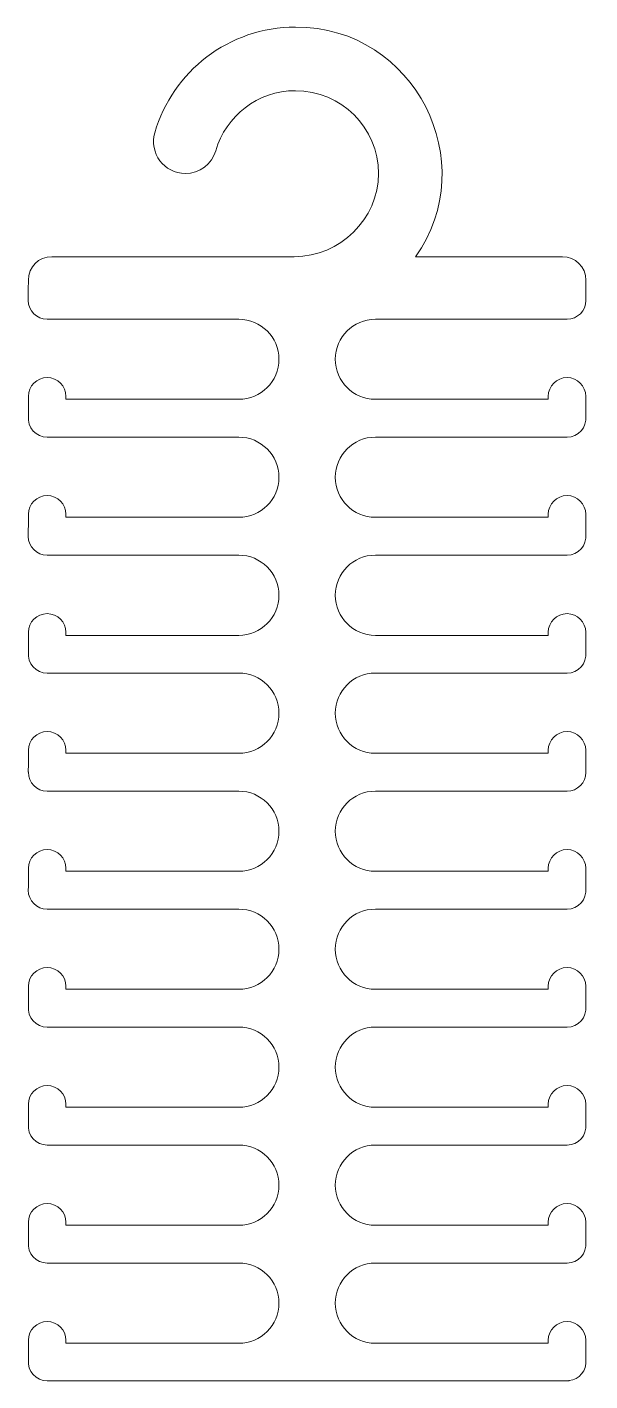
# Model space of a CAD drawing. Header units: inches. Extents: x 21 to 27.3, y -15 to 0.
import ezdxf

# ---------------------------------------------------------------- set-up
doc = ezdxf.new("R2010")
doc.units = ezdxf.units.IN
doc.header["$MEASUREMENT"] = 0
doc.layers.add('_U+0421_U+043B_U+043E_U+0439 1', color=7, linetype='Continuous')

msp = doc.modelspace()

# ---------------------------------------------------------------- linework, layer by layer
at = {"layer": '_U+0421_U+043B_U+043E_U+0439 1', "color": 1, "lineweight": 9, "true_color": 0xff0000}
msp.add_open_spline([(27.221, -4.305), (27.236, -4.434), (27.136, -4.54), (27.014, -4.54), (27.014, -4.54), (24.887, -4.54), (24.887, -4.54), (24.641, -4.54), (24.442, -4.739), (24.442, -4.985), (24.442, -5.23), (24.641, -5.429), (24.887, -5.429), (24.887, -5.429), (26.805, -5.429), (26.805, -5.429), (26.805, -5.429), (26.805, -5.396), (26.805, -5.396), (26.805, -5.281), (26.898, -5.188), (27.013, -5.188), (27.013, -5.188), (27.013, -5.188), (27.013, -5.188), (27.128, -5.188), (27.221, -5.281), (27.221, -5.396), (27.221, -5.396), (27.221, -5.614), (27.221, -5.614), (27.236, -5.745), (27.135, -5.849), (27.014, -5.849), (27.014, -5.849), (24.887, -5.849), (24.887, -5.849), (24.641, -5.849), (24.442, -6.049), (24.442, -6.294), (24.442, -6.539), (24.641, -6.739), (24.887, -6.739), (24.887, -6.739), (26.805, -6.739), (26.805, -6.739), (26.805, -6.739), (26.805, -6.705), (26.805, -6.705), (26.805, -6.591), (26.898, -6.498), (27.013, -6.498), (27.013, -6.498), (27.013, -6.498), (27.013, -6.498), (27.128, -6.498), (27.221, -6.591), (27.221, -6.705), (27.221, -6.705), (27.221, -6.923), (27.221, -6.923), (27.236, -7.054), (27.135, -7.158), (27.014, -7.158), (27.014, -7.158), (24.887, -7.158), (24.887, -7.158), (24.641, -7.158), (24.442, -7.358), (24.442, -7.603), (24.442, -7.848), (24.641, -8.048), (24.887, -8.048), (24.887, -8.048), (26.805, -8.048), (26.805, -8.048), (26.805, -8.048), (26.805, -8.014), (26.805, -8.014), (26.805, -7.9), (26.898, -7.807), (27.013, -7.807), (27.013, -7.807), (27.013, -7.807), (27.013, -7.807), (27.128, -7.807), (27.221, -7.9), (27.221, -8.014), (27.221, -8.014), (27.221, -8.232), (27.221, -8.232), (27.222, -8.244), (27.222, -8.251), (27.222, -8.259), (27.222, -8.374), (27.129, -8.468), (27.014, -8.468), (27.014, -8.468), (24.887, -8.468), (24.887, -8.468), (24.641, -8.468), (24.442, -8.667), (24.442, -8.912), (24.442, -9.157), (24.641, -9.357), (24.887, -9.357), (24.887, -9.357), (26.805, -9.357), (26.805, -9.357), (26.805, -9.357), (26.805, -9.324), (26.805, -9.324), (26.805, -9.209), (26.898, -9.116), (27.013, -9.116), (27.013, -9.116), (27.013, -9.116), (27.013, -9.116), (27.128, -9.116), (27.221, -9.209), (27.221, -9.324), (27.221, -9.324), (27.221, -9.541), (27.221, -9.541), (27.236, -9.672), (27.135, -9.777), (27.014, -9.777), (27.014, -9.777), (24.887, -9.777), (24.887, -9.777), (24.641, -9.777), (24.442, -9.976), (24.442, -10.222), (24.442, -10.467), (24.641, -10.666), (24.887, -10.666), (24.887, -10.666), (26.805, -10.666), (26.805, -10.666), (26.805, -10.666), (26.805, -10.633), (26.805, -10.633), (26.805, -10.518), (26.898, -10.425), (27.013, -10.425), (27.013, -10.425), (27.013, -10.425), (27.013, -10.425), (27.128, -10.425), (27.221, -10.518), (27.221, -10.633), (27.221, -10.633), (27.221, -10.851), (27.221, -10.851), (27.236, -10.982), (27.135, -11.086), (27.014, -11.086), (27.014, -11.086), (24.887, -11.086), (24.887, -11.086), (24.641, -11.086), (24.442, -11.286), (24.442, -11.531), (24.442, -11.776), (24.641, -11.975), (24.887, -11.975), (24.887, -11.975), (26.805, -11.975), (26.805, -11.975), (26.805, -11.975), (26.805, -11.942), (26.805, -11.942), (26.805, -11.827), (26.898, -11.735), (27.013, -11.735), (27.013, -11.735), (27.013, -11.735), (27.013, -11.735), (27.128, -11.735), (27.221, -11.827), (27.221, -11.942), (27.221, -11.942), (27.221, -12.16), (27.221, -12.16), (27.236, -12.291), (27.135, -12.395), (27.014, -12.395), (27.014, -12.395), (24.887, -12.395), (24.887, -12.395), (24.641, -12.395), (24.442, -12.595), (24.442, -12.84), (24.442, -13.085), (24.641, -13.285), (24.887, -13.285), (24.887, -13.285), (26.805, -13.285), (26.805, -13.285), (26.805, -13.285), (26.805, -13.251), (26.805, -13.251), (26.805, -13.137), (26.898, -13.044), (27.013, -13.044), (27.013, -13.044), (27.013, -13.044), (27.013, -13.044), (27.128, -13.044), (27.221, -13.137), (27.221, -13.251), (27.221, -13.251), (27.221, -13.469), (27.221, -13.469), (27.236, -13.6), (27.135, -13.704), (27.014, -13.704), (27.014, -13.704), (24.887, -13.704), (24.887, -13.704), (24.641, -13.704), (24.442, -13.904), (24.442, -14.149), (24.442, -14.394), (24.641, -14.594), (24.887, -14.594), (24.887, -14.594), (26.805, -14.594), (26.805, -14.594), (26.805, -14.594), (26.805, -14.561), (26.805, -14.561), (26.805, -14.446), (26.898, -14.353), (27.013, -14.353), (27.013, -14.353), (27.013, -14.353), (27.013, -14.353), (27.128, -14.353), (27.221, -14.446), (27.221, -14.561), (27.221, -14.561), (27.221, -14.778), (27.221, -14.778), (27.234, -14.896), (27.148, -14.998), (27.035, -15.009), (27.01, -15.012), (27.267, -15.01), (21.247, -15.01), (21.124, -15.011), (21.023, -14.906), (21.038, -14.778), (21.038, -14.778), (21.038, -14.561), (21.038, -14.561), (21.038, -14.446), (21.131, -14.353), (21.246, -14.353), (21.246, -14.353), (21.246, -14.353), (21.246, -14.353), (21.361, -14.353), (21.454, -14.446), (21.454, -14.561), (21.454, -14.561), (21.454, -14.594), (21.454, -14.594), (21.454, -14.594), (23.372, -14.594), (23.372, -14.594), (23.617, -14.594), (23.817, -14.394), (23.817, -14.149), (23.817, -13.904), (23.617, -13.704), (23.372, -13.704), (23.372, -13.704), (21.245, -13.704), (21.245, -13.704), (21.124, -13.704), (21.023, -13.6), (21.038, -13.469), (21.038, -13.469), (21.038, -13.251), (21.038, -13.251), (21.038, -13.137), (21.131, -13.044), (21.246, -13.044), (21.246, -13.044), (21.246, -13.044), (21.246, -13.044), (21.361, -13.044), (21.454, -13.137), (21.454, -13.251), (21.454, -13.251), (21.454, -13.285), (21.454, -13.285), (21.454, -13.285), (23.372, -13.285), (23.372, -13.285), (23.617, -13.285), (23.817, -13.085), (23.817, -12.84), (23.817, -12.595), (23.617, -12.395), (23.372, -12.395), (23.372, -12.395), (21.245, -12.395), (21.245, -12.395), (21.124, -12.395), (21.023, -12.291), (21.038, -12.16), (21.038, -12.16), (21.038, -11.942), (21.038, -11.942), (21.038, -11.827), (21.131, -11.735), (21.246, -11.735), (21.246, -11.735), (21.246, -11.735), (21.246, -11.735), (21.361, -11.735), (21.454, -11.827), (21.454, -11.942), (21.454, -11.942), (21.454, -11.975), (21.454, -11.975), (21.454, -11.975), (23.372, -11.975), (23.372, -11.975), (23.617, -11.975), (23.817, -11.776), (23.817, -11.531), (23.817, -11.286), (23.617, -11.086), (23.372, -11.086), (23.372, -11.086), (21.245, -11.086), (21.245, -11.086), (21.124, -11.086), (21.023, -10.982), (21.038, -10.851), (21.038, -10.851), (21.038, -10.633), (21.038, -10.633), (21.038, -10.518), (21.131, -10.425), (21.246, -10.425), (21.246, -10.425), (21.246, -10.425), (21.246, -10.425), (21.361, -10.425), (21.454, -10.518), (21.454, -10.633), (21.454, -10.633), (21.454, -10.666), (21.454, -10.666), (21.454, -10.666), (23.372, -10.666), (23.372, -10.666), (23.617, -10.666), (23.817, -10.467), (23.817, -10.222), (23.817, -9.976), (23.617, -9.777), (23.372, -9.777), (23.372, -9.777), (21.245, -9.777), (21.245, -9.777), (21.13, -9.777), (21.036, -9.684), (21.036, -9.568), (21.036, -9.568), (21.037, -9.567), (21.037, -9.567), (21.037, -9.566), (21.036, -9.566), (21.036, -9.565), (21.036, -9.557), (21.037, -9.549), (21.038, -9.541), (21.038, -9.541), (21.038, -9.324), (21.038, -9.324), (21.038, -9.209), (21.131, -9.116), (21.246, -9.116), (21.246, -9.116), (21.246, -9.116), (21.246, -9.116), (21.361, -9.116), (21.454, -9.209), (21.454, -9.324), (21.454, -9.324), (21.454, -9.357), (21.454, -9.357), (21.454, -9.357), (23.372, -9.357), (23.372, -9.357), (23.617, -9.357), (23.817, -9.157), (23.817, -8.912), (23.817, -8.667), (23.617, -8.468), (23.372, -8.468), (23.372, -8.468), (21.245, -8.468), (21.245, -8.468), (21.129, -8.468), (21.035, -8.373), (21.037, -8.258), (21.036, -8.233), (21.036, -8.347), (21.038, -8.014), (21.038, -7.9), (21.131, -7.807), (21.246, -7.807), (21.246, -7.807), (21.246, -7.807), (21.246, -7.807), (21.361, -7.807), (21.454, -7.9), (21.454, -8.014), (21.454, -8.014), (21.454, -8.048), (21.454, -8.048), (21.454, -8.048), (23.372, -8.048), (23.372, -8.048), (23.617, -8.048), (23.817, -7.848), (23.817, -7.603), (23.817, -7.358), (23.617, -7.158), (23.372, -7.158), (23.372, -7.158), (21.245, -7.158), (21.245, -7.158), (21.123, -7.158), (21.023, -7.054), (21.038, -6.923), (21.038, -6.923), (21.038, -6.705), (21.038, -6.705), (21.038, -6.591), (21.131, -6.498), (21.246, -6.498), (21.246, -6.498), (21.246, -6.498), (21.246, -6.498), (21.361, -6.498), (21.454, -6.591), (21.454, -6.705), (21.454, -6.705), (21.454, -6.739), (21.454, -6.739), (21.454, -6.739), (23.372, -6.739), (23.372, -6.739), (23.617, -6.739), (23.817, -6.539), (23.817, -6.294), (23.817, -6.049), (23.617, -5.849), (23.372, -5.849), (23.372, -5.849), (21.245, -5.849), (21.245, -5.849), (21.13, -5.849), (21.036, -5.756), (21.036, -5.641), (21.036, -5.623), (21.038, -5.426), (21.038, -5.396), (21.038, -5.281), (21.131, -5.188), (21.246, -5.188), (21.246, -5.188), (21.246, -5.188), (21.246, -5.188), (21.361, -5.188), (21.454, -5.281), (21.454, -5.396), (21.454, -5.396), (21.454, -5.429), (21.454, -5.429), (21.454, -5.429), (23.372, -5.429), (23.372, -5.429), (23.617, -5.429), (23.817, -5.23), (23.817, -4.985), (23.817, -4.739), (23.617, -4.54), (23.372, -4.54), (23.372, -4.54), (21.245, -4.54), (21.245, -4.54), (21.124, -4.54), (21.023, -4.436), (21.038, -4.305), (21.038, -4.305), (21.038, -4.087), (21.038, -4.087), (21.038, -3.972), (21.131, -3.879), (21.246, -3.879), (21.246, -3.879), (21.246, -3.879), (21.246, -3.879), (21.361, -3.879), (21.454, -3.972), (21.454, -4.087), (21.454, -4.087), (21.454, -4.12), (21.454, -4.12), (21.454, -4.12), (23.372, -4.12), (23.372, -4.12), (23.617, -4.12), (23.817, -3.921), (23.817, -3.675), (23.817, -3.43), (23.617, -3.231), (23.372, -3.231), (23.372, -3.231), (21.245, -3.231), (21.245, -3.231), (21.13, -3.231), (21.036, -3.137), (21.036, -3.022), (21.036, -3.021), (21.037, -2.798), (21.037, -2.797), (21.037, -2.653), (21.153, -2.537), (21.297, -2.537), (21.297, -2.537), (23.987, -2.537), (23.987, -2.537), (24.494, -2.537), (24.921, -2.121), (24.921, -1.614), (24.921, -1.107), (24.508, -0.695), (24.001, -0.695), (23.582, -0.695), (23.227, -0.977), (23.117, -1.361), (23.074, -1.511), (22.935, -1.614), (22.778, -1.614), (22.542, -1.614), (22.375, -1.387), (22.44, -1.161), (22.637, -0.484), (23.261, 0.011), (24.001, 0.011), (25.336, 0.011), (26.072, -1.499), (25.333, -2.537), (25.333, -2.537), (26.962, -2.537), (26.962, -2.537), (27.105, -2.537), (27.222, -2.653), (27.222, -2.797), (27.222, -2.798), (27.222, -3.021), (27.222, -3.022), (27.222, -3.137), (27.129, -3.231), (27.014, -3.231), (27.014, -3.231), (24.887, -3.231), (24.887, -3.231), (24.641, -3.231), (24.442, -3.43), (24.442, -3.675), (24.442, -3.921), (24.641, -4.12), (24.887, -4.12), (24.887, -4.12), (26.805, -4.12), (26.805, -4.12), (26.805, -4.12), (26.805, -4.087), (26.805, -4.087), (26.805, -3.972), (26.898, -3.879), (27.013, -3.879), (27.013, -3.879), (27.013, -3.879), (27.013, -3.879), (27.128, -3.879), (27.221, -3.972), (27.221, -4.087), (27.221, -4.087), (27.221, -4.305), (27.221, -4.305)], degree=3, knots=[0, 0, 0, 0, 1, 1, 1, 2, 2, 2, 3, 3, 3, 4, 4, 4, 5, 5, 5, 6, 6, 6, 7, 7, 7, 8, 8, 8, 9, 9, 9, 10, 10, 10, 11, 11, 11, 12, 12, 12, 13, 13, 13, 14, 14, 14, 15, 15, 15, 16, 16, 16, 17, 17, 17, 18, 18, 18, 19, 19, 19, 20, 20, 20, 21, 21, 21, 22, 22, 22, 23, 23, 23, 24, 24, 24, 25, 25, 25, 26, 26, 26, 27, 27, 27, 28, 28, 28, 29, 29, 29, 30, 30, 30, 31, 31, 31, 32, 32, 32, 33, 33, 33, 34, 34, 34, 35, 35, 35, 36, 36, 36, 37, 37, 37, 38, 38, 38, 39, 39, 39, 40, 40, 40, 41, 41, 41, 42, 42, 42, 43, 43, 43, 44, 44, 44, 45, 45, 45, 46, 46, 46, 47, 47, 47, 48, 48, 48, 49, 49, 49, 50, 50, 50, 51, 51, 51, 52, 52, 52, 53, 53, 53, 54, 54, 54, 55, 55, 55, 56, 56, 56, 57, 57, 57, 58, 58, 58, 59, 59, 59, 60, 60, 60, 61, 61, 61, 62, 62, 62, 63, 63, 63, 64, 64, 64, 65, 65, 65, 66, 66, 66, 67, 67, 67, 68, 68, 68, 69, 69, 69, 70, 70, 70, 71, 71, 71, 72, 72, 72, 73, 73, 73, 74, 74, 74, 75, 75, 75, 76, 76, 76, 77, 77, 77, 78, 78, 78, 79, 79, 79, 80, 80, 80, 81, 81, 81, 82, 82, 82, 83, 83, 83, 84, 84, 84, 85, 85, 85, 86, 86, 86, 87, 87, 87, 88, 88, 88, 89, 89, 89, 90, 90, 90, 91, 91, 91, 92, 92, 92, 93, 93, 93, 94, 94, 94, 95, 95, 95, 96, 96, 96, 97, 97, 97, 98, 98, 98, 99, 99, 99, 100, 100, 100, 101, 101, 101, 102, 102, 102, 103, 103, 103, 104, 104, 104, 105, 105, 105, 106, 106, 106, 107, 107, 107, 108, 108, 108, 109, 109, 109, 110, 110, 110, 111, 111, 111, 112, 112, 112, 113, 113, 113, 114, 114, 114, 115, 115, 115, 116, 116, 116, 117, 117, 117, 118, 118, 118, 119, 119, 119, 120, 120, 120, 121, 121, 121, 122, 122, 122, 123, 123, 123, 124, 124, 124, 125, 125, 125, 126, 126, 126, 127, 127, 127, 128, 128, 128, 129, 129, 129, 130, 130, 130, 131, 131, 131, 132, 132, 132, 133, 133, 133, 134, 134, 134, 135, 135, 135, 136, 136, 136, 137, 137, 137, 138, 138, 138, 139, 139, 139, 140, 140, 140, 141, 141, 141, 142, 142, 142, 143, 143, 143, 144, 144, 144, 145, 145, 145, 146, 146, 146, 147, 147, 147, 148, 148, 148, 149, 149, 149, 150, 150, 150, 151, 151, 151, 152, 152, 152, 153, 153, 153, 154, 154, 154, 155, 155, 155, 156, 156, 156, 157, 157, 157, 158, 158, 158, 159, 159, 159, 160, 160, 160, 161, 161, 161, 162, 162, 162, 163, 163, 163, 164, 164, 164, 165, 165, 165, 166, 166, 166, 167, 167, 167, 168, 168, 168, 169, 169, 169, 170, 170, 170, 171, 171, 171, 172, 172, 172, 173, 173, 173, 174, 174, 174, 175, 175, 175, 176, 176, 176, 177, 177, 177, 178, 178, 178, 179, 179, 179, 180, 180, 180, 181, 181, 181, 182, 182, 182, 183, 183, 183, 184, 184, 184, 185, 185, 185, 186, 186, 186, 187, 187, 187, 188, 188, 188, 189, 189, 189, 190, 190, 190, 191, 191, 191, 192, 192, 192, 193, 193, 193, 194, 194, 194, 195, 195, 195, 196, 196, 196, 197, 197, 197, 198, 198, 198, 199, 199, 199, 200, 200, 200, 200], dxfattribs=at)

doc.saveas('drawing.dxf')
